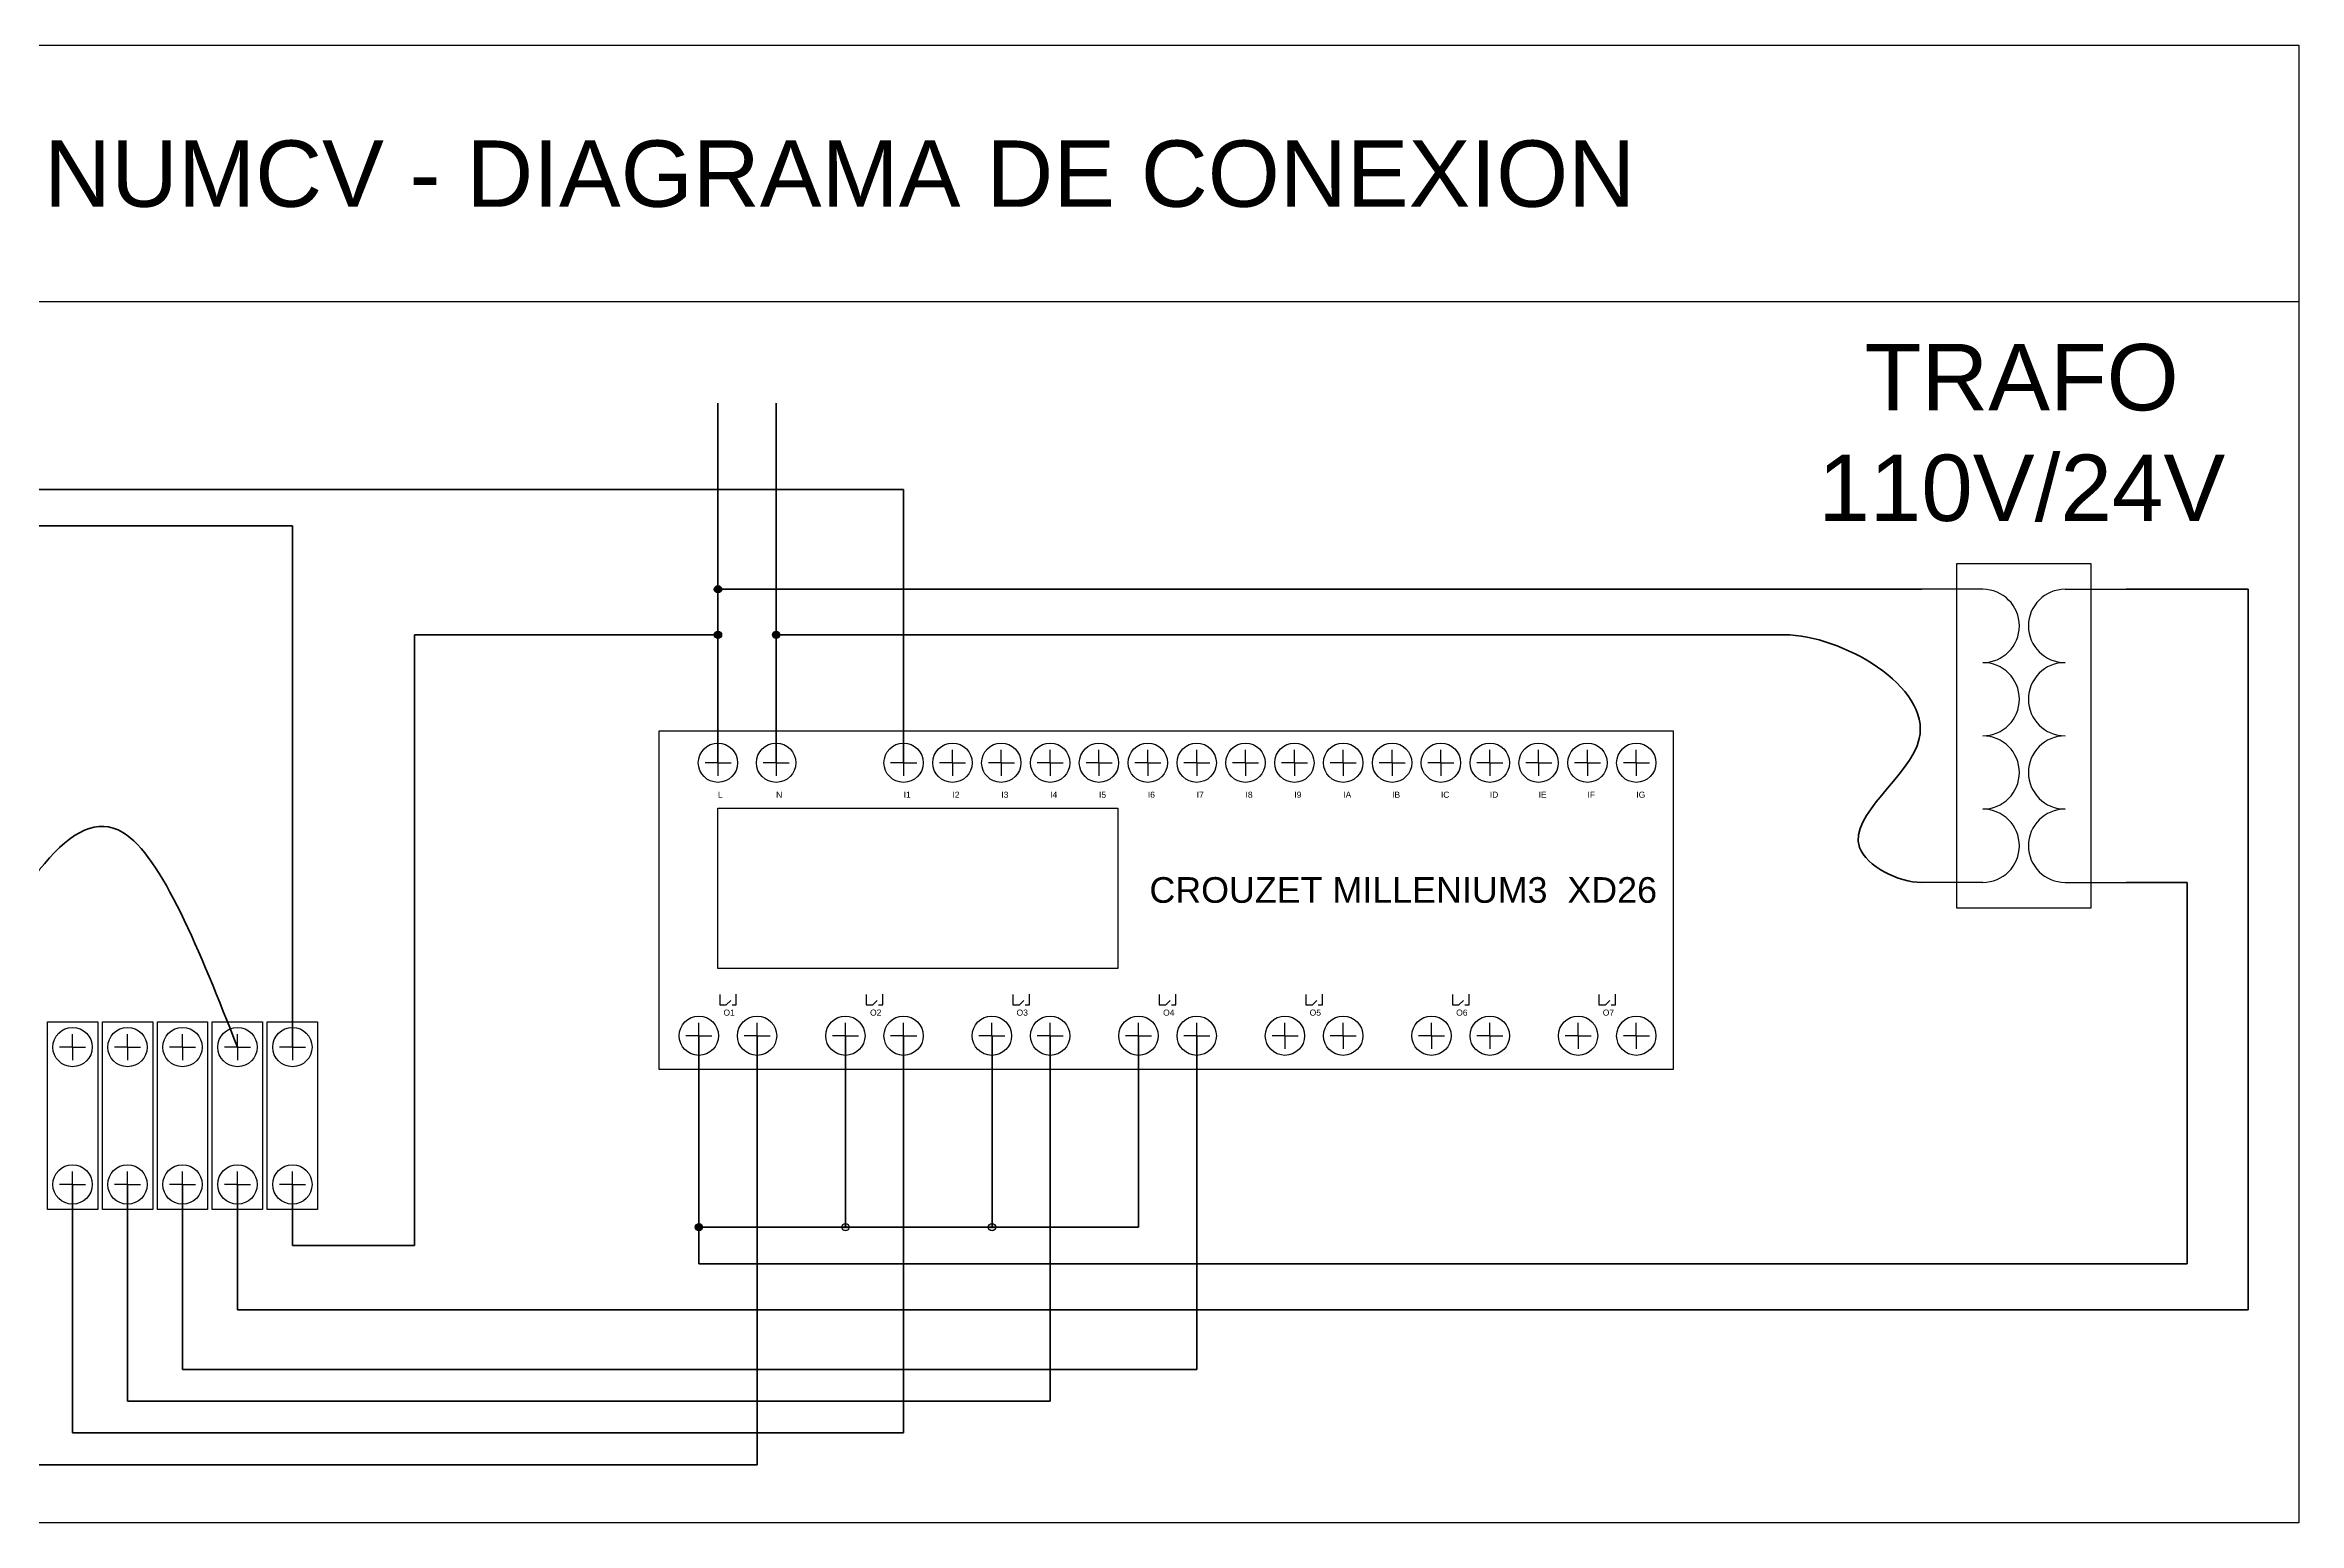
# Model space of a CAD drawing. Header units: inches. Extents: x -1455 to 1345, y -366 to 844.
# Drawn here: x -501 to 1345, y -366 to 844 of the extents above; entities that cross this region are included whole.
import ezdxf

# ---------------------------------------------------------------- set-up
doc = ezdxf.new("R2010")
doc.units = ezdxf.units.IN
doc.header["$MEASUREMENT"] = 0
doc.header["$PDSIZE"] = 20
for name, color, linetype, lineweight in [('110V L', 4, 'Continuous', 50), ('110V N', 210, 'Continuous', 50), ('24V L', 190, 'Continuous', 50), ('24V N', 110, 'Continuous', 50), ('MOTOR CONTROL', 7, 'Continuous', 50), ('MOTOR SUPPLY', 5, 'Continuous', 50), ('SW SIGNAL', 1, 'Continuous', 50), ('SW SUPPLY', 3, 'Continuous', 50), ('TITULO', 251, 'Continuous', 50)]:
    doc.layers.add(name, color=color, linetype=linetype, lineweight=lineweight)
doc.styles.get("Standard").update_dxf_attribs({"font": 'ARIAL.TTF'})

# ---------------------------------------------------------------- blocks, each defined once
blk = doc.blocks.new('clema')
for q in [(1322.8, 1130), (1312.2, 1119.4), (1322.8, 1108.7), (1333.5, 1119.4)]:
    blk.add_line((1322.8, 1119.4), q)
blk.add_circle((1322.8, 1119.4), 16.1)

msp = doc.modelspace()

# ---------------------------------------------------------------- hatches: boundary and pattern name
h = msp.add_hatch(color=256)
edge = h.paths.add_edge_path()
edge.add_arc((50.3, 398.8), 3, 0, 360)
h = msp.add_hatch(color=256)
edge = h.paths.add_edge_path()
edge.add_arc((50.3, 361.5), 3, 0, 360)
h = msp.add_hatch(color=256)
edge = h.paths.add_edge_path()
edge.add_arc((97.9, 361.5), 3, 0, 360)
h = msp.add_hatch(color=256)
edge = h.paths.add_edge_path()
edge.add_arc((154.7, -123.5), 3, 0, 360)
edge = h.paths.add_edge_path()
edge.add_arc((274.7, -123.5), 3, 0, 360)
at = {"layer": 'MOTOR CONTROL'}
h = msp.add_hatch(color=256, dxfattribs=at)
edge = h.paths.add_edge_path()
edge.add_arc((34.7, -123.5), 3, 0, 360)

# ---------------------------------------------------------------- linework, layer by layer
for p, q in [((1064.8, 420), (1174.6, 420)), ((1064.8, 137.6), (1064.8, 420)), ((1174.6, 420), (1174.6, 137.6)), ((1086, 398.8), (1036, 398.8)), ((1153.4, 398.8), (1203.4, 398.8)), ((1086, 158.8), (1036, 158.8)), ((1153.4, 158.8), (1203.4, 158.8)), ((1174.6, 137.6), (1064.8, 137.6)), ((51.7, 67.1), (51.7, 58.5)), ((51.7, 58.5), (57.1, 58.5)), ((57.1, 58.5), (60.7, 62.1)), ((61.8, 58.6), (65.3, 58.6)), ((65.3, 58.6), (65.3, 67.3)), ((171.7, 67.1), (171.7, 58.5)), ((171.7, 58.5), (177.1, 58.5)), ((177.1, 58.5), (180.7, 62.1)), ((181.8, 58.6), (185.3, 58.6)), ((185.3, 58.6), (185.3, 67.3)), ((291.7, 67.1), (291.7, 58.5)), ((291.7, 58.5), (297.1, 58.5)), ((297.1, 58.5), (300.7, 62.1)), ((301.8, 58.6), (305.3, 58.6)), ((305.3, 58.6), (305.3, 67.3)), ((411.7, 67.1), (411.7, 58.5)), ((411.7, 58.5), (417.1, 58.5)), ((417.1, 58.5), (420.7, 62.1)), ((421.8, 58.6), (425.3, 58.6)), ((425.3, 58.6), (425.3, 67.3)), ((531.7, 67.1), (531.7, 58.5)), ((531.7, 58.5), (537.1, 58.5)), ((537.1, 58.5), (540.7, 62.1)), ((541.8, 58.6), (545.3, 58.6)), ((545.3, 58.6), (545.3, 67.3)), ((651.7, 67.1), (651.7, 58.5)), ((651.7, 58.5), (657.1, 58.5)), ((657.1, 58.5), (660.7, 62.1)), ((661.8, 58.6), (665.3, 58.6)), ((665.3, 58.6), (665.3, 67.3)), ((771.7, 67.1), (771.7, 58.5)), ((771.7, 58.5), (777.1, 58.5)), ((777.1, 58.5), (780.7, 62.1)), ((781.8, 58.6), (785.3, 58.6)), ((785.3, 58.6), (785.3, 67.3))]:
    msp.add_line(p, q)
for points in [[(1.9, 5.8), (832.7, 5.8), (832.7, 282.5), (1.9, 282.5)], [(50.3, 219.6), (377.6, 219.6), (377.6, 88.3), (50.3, 88.3)], [(-498.8, 44.6), (-457.6, 44.6), (-457.6, -109.1), (-498.8, -109.1)], [(-453.8, 44.6), (-412.6, 44.6), (-412.6, -109.1), (-453.8, -109.1)], [(-408.8, 44.6), (-367.6, 44.6), (-367.6, -109.1), (-408.8, -109.1)], [(-363.8, 44.6), (-322.6, 44.6), (-322.6, -109.1), (-363.8, -109.1)], [(-318.8, 44.6), (-277.6, 44.6), (-277.6, -109.1), (-318.8, -109.1)]]:
    msp.add_lwpolyline(points, close=True)
for centre in [(50.3, 398.8), (50.3, 361.5), (97.9, 361.5), (34.7, -123.5), (154.7, -123.5), (274.7, -123.5)]:
    msp.add_circle(centre, 3)
for centre, start, end in [((1086, 368.8), 270, 90), ((1153.4, 368.8), 90, 270), ((1086, 308.8), 270, 90), ((1153.4, 308.8), 90, 270), ((1086, 248.8), 270, 90), ((1153.4, 248.8), 90, 270), ((1086, 188.8), 270, 90), ((1153.4, 188.8), 90, 270)]:
    msp.add_arc(centre, 30, start, end)
msp.add_point((34.7, -123.5))
msp.add_point((34.7, -123.5))
at = {"layer": '110V L'}
for p, q in [((50.3, 256.8), (50.3, 551.3)), ((1036, 398.8), (50.3, 398.8)), ((-198.2, -138.5), (-198.2, 361.5)), ((-198.2, 361.5), (50.3, 361.5)), ((-298.2, -88.5), (-298.2, -138.5)), ((-298.2, -138.5), (-198.2, -138.5))]:
    msp.add_line(p, q, dxfattribs=at)
at = {"layer": '110V N'}
for p, q in [((97.9, 256.8), (97.9, 551.3)), ((97.9, 361.5), (923.7, 361.5))]:
    msp.add_line(p, q, dxfattribs=at)
at = {"layer": '110V N', "start_tangent": (-0.999958, -0.00911), "end_tangent": (-1, 0)}
msp.add_spline([(1036, 158.8), (985.2, 187.5), (1034, 276.5), (923.7, 361.5)], degree=3, dxfattribs=at)
at = {"layer": '24V L'}
for p, q in [((1203.4, 398.8), (1303.4, 398.8)), ((1303.4, 398.8), (1303.4, -191.2)), ((-343.2, -191.2), (-343.2, -88.5)), ((-343.2, -191.2), (1303.4, -191.2))]:
    msp.add_line(p, q, dxfattribs=at)
at = {"layer": '24V N'}
for p, q in [((1253.4, 158.8), (1203.4, 158.8)), ((1253.4, -153.5), (1253.4, 158.8)), ((34.7, 33.3), (34.7, -123.5)), ((154.7, -123.5), (154.7, 33.3)), ((274.7, 33.3), (274.7, -123.5)), ((394.7, 33.3), (394.7, -123.5)), ((34.7, -123.5), (154.7, -123.5)), ((34.7, -123.5), (34.7, -153.5)), ((274.7, -123.5), (154.7, -123.5)), ((394.7, -123.5), (274.7, -123.5)), ((34.7, -153.5), (1253.4, -153.5))]:
    msp.add_line(p, q, dxfattribs=at)
at = {"layer": 'Defpoints'}
for p, q in [((-1455.1, 844.4), (1344.9, 844.4)), ((1344.9, 844.4), (1344.9, 634.4)), ((-1455.1, 634.4), (1344.9, 634.4)), ((1344.9, 634.4), (1344.9, -365.6)), ((1344.9, -365.6), (-1455.1, -365.6))]:
    msp.add_line(p, q, dxfattribs=at)
at = {"layer": 'MOTOR CONTROL'}
for p, q in [((82.3, 33.2), (82.3, -318)), ((202.3, 33.2), (202.3, -292)), ((322.3, 33.2), (322.3, -266)), ((442.3, 33.2), (442.3, -240)), ((-478.2, -88.5), (-478.2, -292)), ((-433.2, -88.5), (-433.2, -266)), ((-388.2, -88.5), (-388.2, -240)), ((-388.2, -240), (442.3, -240)), ((-433.2, -266), (322.3, -266)), ((-478.2, -292), (202.3, -292)), ((-523.2, -318), (82.3, -318))]:
    msp.add_line(p, q, dxfattribs=at)
at = {"layer": 'MOTOR SUPPLY', "lineweight": 40}
msp.add_spline([(-1053.9, -242.4), (-757.2, -200), (-437.1, 199.7), (-343.2, 24)], degree=3, dxfattribs=at)
at = {"layer": 'SW SIGNAL'}
for p, q in [((-1305, 480.6), (202.3, 480.6)), ((202.3, 480.6), (202.3, 256.8))]:
    msp.add_line(p, q, dxfattribs=at)
at = {"layer": 'SW SUPPLY'}
for p, q in [((-1313.4, 450.7), (-298.2, 450.7)), ((-298.2, 450.7), (-298.2, 24))]:
    msp.add_line(p, q, dxfattribs=at)

# ---------------------------------------------------------------- block references
for p in [(-1272.5, -862.6), (-1224.9, -862.6), (-1120.5, -862.6), (-1080.5, -862.6), (-1040.5, -862.6), (-1000.5, -862.6), (-960.5, -862.6), (-920.5, -862.6), (-880.5, -862.6), (-840.5, -862.6), (-800.5, -862.6), (-760.5, -862.6), (-720.5, -862.6), (-680.5, -862.6), (-640.5, -862.6), (-600.5, -862.6), (-560.5, -862.6), (-520.5, -862.6), (-1801, -1095.4), (-1756, -1095.4), (-1711, -1095.4), (-1666, -1095.4), (-1621, -1095.4), (-1288.2, -1086.1), (-1240.5, -1086.1), (-1168.2, -1086.1), (-1120.5, -1086.1), (-1048.2, -1086.1), (-1000.5, -1086.1), (-928.2, -1086.1), (-880.5, -1086.1), (-808.2, -1086.1), (-760.5, -1086.1), (-688.2, -1086.1), (-640.5, -1086.1), (-568.2, -1086.1), (-520.5, -1086.1), (-1801, -1207.9), (-1756, -1207.9), (-1711, -1207.9), (-1666, -1207.9), (-1621, -1207.9)]:
    msp.add_blockref('clema', p)

# ---------------------------------------------------------------- texts
msp.add_text('L', height=0.00226, rotation=270).set_placement((50.3, 238.4))
for s, height, p in [('L', 5, (50.3, 228.1)), ('N', 5, (97.9, 228.1)), ('I1', 5, (202.3, 228.1)), ('I2', 5, (242.3, 228.1)), ('I3', 5, (282.3, 228.1)), ('I4', 5, (322.3, 228.1)), ('I5', 5, (362.3, 228.1)), ('I6', 5, (402.3, 228.1)), ('I7', 5, (442.3, 228.1)), ('I8', 5, (482.3, 228.1)), ('I9', 5, (522.3, 228.1)), ('IA', 5, (562.3, 228.1)), ('IB', 5, (602.3, 228.1)), ('IC', 5, (642.3, 228.1)), ('ID', 5, (682.3, 228.1)), ('IE', 5, (722.3, 228.1)), ('IF', 5, (762.3, 228.1)), ('IG', 5, (802.3, 228.1)), ('CROUZET MILLENIUM3  XD26', 21, (403.6, 142.1)), ('O1', 5, (54.8, 49.7)), ('O2', 5, (174.8, 49.7)), ('O3', 5, (294.8, 49.7)), ('O4', 5, (414.8, 49.7)), ('O5', 5, (534.8, 49.7)), ('O6', 5, (654.8, 49.7)), ('O7', 5, (774.8, 49.7))]:
    msp.add_text(s, height=height).set_placement(p)
at = {"insert": (1117.9, 526.8), "char_height": 54.33, "attachment_point": 5}
msp.add_mtext_dynamic_manual_height_columns('TRAFO\\P110V/24V', width=280.741, gutter_width=271.7, heights=[0], dxfattribs=at)
at = {"layer": 'TITULO', "insert": (-1455.1, 766.3), "char_height": 54.33, "attachment_point": 1}
msp.add_mtext_dynamic_manual_height_columns('\\pi552.97;SUAV MAGNUMCV - DIAGRAMA DE CONEXION', width=2800, gutter_width=271.7, heights=[0], dxfattribs=at)

doc.saveas('drawing.dxf')
